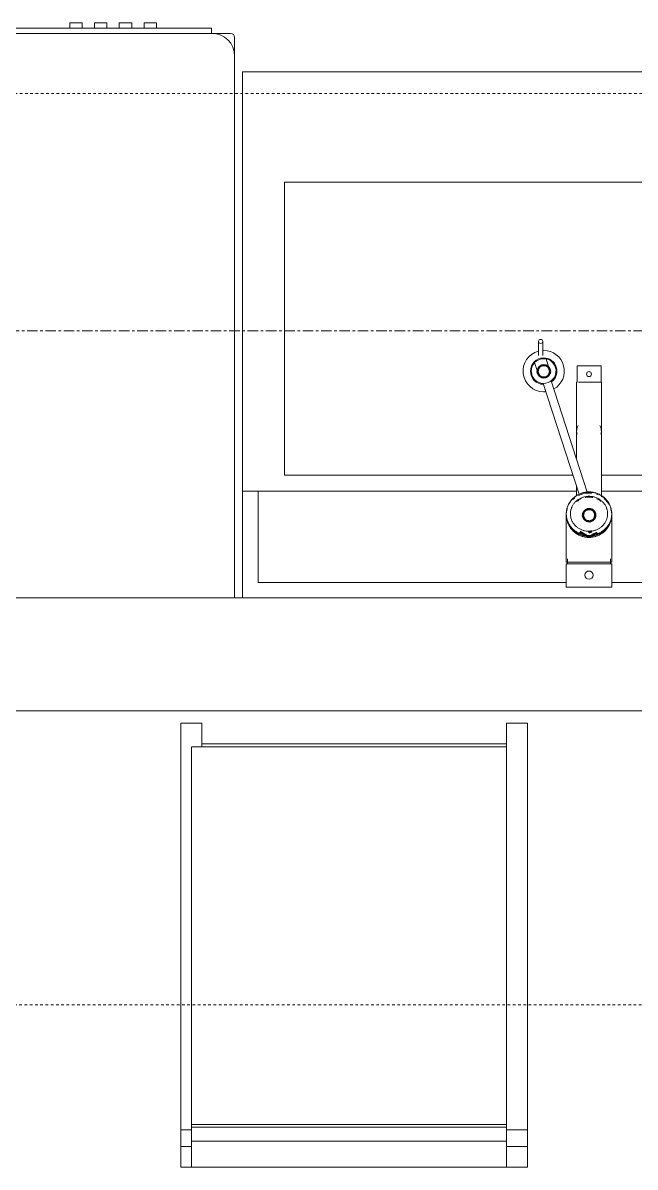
# Model space of a CAD drawing. Header units: inches. Extents: x -4217 to -1814, y 9706 to 12425.
# Drawn here: x -2998.8 to -2969.6, y 11495.4 to 11549.8 of the extents above; entities that cross this region are included whole.
import ezdxf

# ---------------------------------------------------------------- set-up
doc = ezdxf.new("R2010")
doc.units = ezdxf.units.IN
doc.header["$MEASUREMENT"] = 0
doc.linetypes.add('Dash', pattern=[0.25, 0.125, -0.125])
doc.linetypes.add('Grid Line 1_2_', pattern=[0.875, 0.5, -0.125, 0.125, -0.125])
for name, color, linetype, lineweight in [('A-GENM-2', 7, 'Continuous', 9), ('A-GENM-3', 250, 'Continuous', 50), ('A-WALL-4', 10, 'Continuous', 13), ('I-FURN-1', 7, 'Continuous', 9), ('P-SANR-FIXT-2', 7, 'Continuous', 9), ('Q-CASE-3', 7, 'Continuous', 9), ('Q-CASE-HDLN-1', 7, 'Dash', 9), ('Q-SPCQ-1', 7, 'Continuous', 9), ('S-GRID-1', 1, 'Grid Line 1_2_', 9)]:
    doc.layers.add(name, color=color, linetype=linetype, lineweight=lineweight)

msp = doc.modelspace()

# ---------------------------------------------------------------- linework, layer by layer
at = {"layer": 'A-GENM-2'}
for p, q in [((-2974.22169, 11534.69124), (-2974.22169, 11534.0261)), ((-2974.02484, 11534.0261), (-2974.02484, 11534.69124)), ((-2973.86688, 11533.85812), (-2973.7335, 11533.43549)), ((-2974.28364, 11533.26187), (-2974.41593, 11533.68102)), ((-2974.23173, 11533.27825), (-2974.28364, 11533.26187)), ((-2972.3946, 11533.53413), (-2972.3946, 11532.74672)), ((-2972.3946, 11533.53413), (-2971.25287, 11533.53413)), ((-2971.25287, 11532.74672), (-2971.25287, 11533.53413)), ((-2971.90481, 11527.51952), (-2973.62521, 11532.81438)), ((-2972.41429, 11532.74672), (-2972.41429, 11529.07929)), ((-2972.41429, 11532.74672), (-2972.39417, 11532.74672)), ((-2972.32055, 11532.74672), (-2972.24132, 11532.74672)), ((-2972.22869, 11532.74672), (-2972.11901, 11532.74672)), ((-2972.10971, 11532.74672), (-2971.97658, 11532.74672)), ((-2971.97682, 11532.74672), (-2972.10917, 11532.74672)), ((-2971.9716, 11532.74672), (-2971.67587, 11532.74672)), ((-2971.67599, 11532.74672), (-2971.97149, 11532.74672)), ((-2971.67089, 11532.74672), (-2971.53776, 11532.74672)), ((-2971.5383, 11532.74672), (-2971.67065, 11532.74672)), ((-2971.52846, 11532.74672), (-2971.41878, 11532.74672)), ((-2971.40615, 11532.74672), (-2971.32692, 11532.74672)), ((-2971.3123, 11532.74672), (-2971.23319, 11532.74672)), ((-2971.23319, 11527.34738), (-2971.23319, 11532.74672)), ((-2973.99897, 11532.69063), (-2972.28578, 11527.41798)), ((-2972.41429, 11531.33945), (-2972.41429, 11530.42231)), ((-2971.23319, 11530.42231), (-2971.23319, 11531.33945)), ((-2972.41429, 11527.81349), (-2972.41429, 11527.34738)), ((-2971.20492, 11527.29195), (-2971.24086, 11527.31474)), ((-2972.90641, 11526.44751), (-2972.90641, 11524.18373)), ((-2970.74106, 11524.18373), (-2970.74106, 11526.44751)), ((-2971.82374, 11525.61531), (-2971.85937, 11525.61598)), ((-2970.74106, 11524.18373), (-2972.90641, 11524.18373)), ((-2972.90641, 11524.10557), (-2972.90641, 11523.00263)), ((-2972.90641, 11524.10557), (-2970.74106, 11524.10557)), ((-2972.84736, 11524.34607), (-2972.84736, 11524.10557)), ((-2970.80011, 11524.10557), (-2970.80011, 11524.34607)), ((-2970.74106, 11523.00263), (-2970.74106, 11524.10557)), ((-2970.74106, 11523.00263), (-2972.90641, 11523.00263))]:
    msp.add_line(p, q, dxfattribs=at)
at = {"layer": 'A-GENM-2', "flags": 128}
for points in [[(-2971.82374, 11527.51795), (-2971.86682, 11527.51713), (-2971.90983, 11527.51469), (-2971.95271, 11527.51062), (-2971.99539, 11527.50494), (-2972.0378, 11527.49764), (-2972.07988, 11527.48874), (-2972.12156, 11527.47826), (-2972.16278, 11527.4662), (-2972.20346, 11527.45259), (-2972.24356, 11527.43745), (-2972.28299, 11527.4208), (-2972.32171, 11527.40266), (-2972.35965, 11527.38307), (-2972.39675, 11527.36204), (-2972.43295, 11527.33962), (-2972.46819, 11527.31583), (-2972.50241, 11527.29071), (-2972.53557, 11527.26431), (-2972.5676, 11527.23665), (-2972.59845, 11527.20779), (-2972.62808, 11527.17777), (-2972.65644, 11527.14663), (-2972.68347, 11527.11442), (-2972.70913, 11527.0812), (-2972.73338, 11527.04701), (-2972.75618, 11527.01191), (-2972.77749, 11526.97596), (-2972.79727, 11526.9392), (-2972.8155, 11526.90171), (-2972.83213, 11526.86354), (-2972.84714, 11526.82476), (-2972.8605, 11526.78542), (-2972.8722, 11526.74559), (-2972.8822, 11526.70534), (-2972.89049, 11526.66473), (-2972.89707, 11526.62383), (-2972.90191, 11526.58271), (-2972.905, 11526.54143), (-2972.90635, 11526.50007), (-2972.90641, 11526.48889)], [(-2972.50452, 11527.28937), (-2972.53764, 11527.26148), (-2972.56962, 11527.23228), (-2972.6004, 11527.20182), (-2972.62994, 11527.17016), (-2972.6582, 11527.13734), (-2972.68512, 11527.10342), (-2972.71066, 11527.06845), (-2972.73478, 11527.03249), (-2972.75744, 11526.99559), (-2972.77861, 11526.95781), (-2972.79825, 11526.91922)], [(-2972.50452, 11527.28937), (-2972.53764, 11527.26148), (-2972.56962, 11527.23228), (-2972.6004, 11527.20182), (-2972.62994, 11527.17016), (-2972.6582, 11527.13734), (-2972.68512, 11527.10342), (-2972.71066, 11527.06845), (-2972.73478, 11527.03249), (-2972.75744, 11526.99559), (-2972.77861, 11526.95781), (-2972.79825, 11526.91922)], [(-2972.50452, 11527.28937), (-2972.53764, 11527.26148), (-2972.56962, 11527.23228), (-2972.6004, 11527.20182), (-2972.62994, 11527.17016), (-2972.6582, 11527.13734), (-2972.68512, 11527.10342), (-2972.71066, 11527.06845), (-2972.73478, 11527.03249), (-2972.75744, 11526.99559), (-2972.77861, 11526.95781), (-2972.79825, 11526.91922)], [(-2972.50452, 11527.28937), (-2972.53764, 11527.26148), (-2972.56962, 11527.23228), (-2972.6004, 11527.20182), (-2972.62994, 11527.17016), (-2972.6582, 11527.13734), (-2972.68512, 11527.10342), (-2972.71066, 11527.06845), (-2972.73478, 11527.03249), (-2972.75744, 11526.99559), (-2972.77861, 11526.95781), (-2972.79825, 11526.91922)], [(-2972.50452, 11527.28937), (-2972.53764, 11527.26148), (-2972.56962, 11527.23228), (-2972.6004, 11527.20182), (-2972.62994, 11527.17016), (-2972.6582, 11527.13734), (-2972.68512, 11527.10342), (-2972.71066, 11527.06845), (-2972.73478, 11527.03249), (-2972.75744, 11526.99559), (-2972.77861, 11526.95781), (-2972.79825, 11526.91922)], [(-2972.50452, 11527.28937), (-2972.53764, 11527.26148), (-2972.56962, 11527.23228), (-2972.6004, 11527.20182), (-2972.62994, 11527.17016), (-2972.6582, 11527.13734), (-2972.68512, 11527.10342), (-2972.71066, 11527.06845), (-2972.73478, 11527.03249), (-2972.75744, 11526.99559), (-2972.77861, 11526.95781), (-2972.79825, 11526.91922)], [(-2972.70956, 11526.48889), (-2972.70886, 11526.52195), (-2972.70677, 11526.55495), (-2972.70328, 11526.58785), (-2972.69839, 11526.6206), (-2972.69213, 11526.65315), (-2972.68449, 11526.68545), (-2972.67549, 11526.71744), (-2972.66514, 11526.74908), (-2972.65345, 11526.78033), (-2972.64044, 11526.81112), (-2972.62613, 11526.84142), (-2972.61054, 11526.87117), (-2972.5937, 11526.90032), (-2972.57562, 11526.92884), (-2972.55633, 11526.95667), (-2972.53587, 11526.98377), (-2972.51426, 11527.01009), (-2972.49154, 11527.0356), (-2972.46774, 11527.06025), (-2972.4429, 11527.08399), (-2972.41705, 11527.10679), (-2972.39024, 11527.12862), (-2972.36251, 11527.14943), (-2972.3339, 11527.16919), (-2972.30445, 11527.18786), (-2972.27422, 11527.20541), (-2972.24325, 11527.22182), (-2972.2116, 11527.23706), (-2972.17931, 11527.25109), (-2972.14643, 11527.2639), (-2972.11302, 11527.27545), (-2972.07914, 11527.28574), (-2972.04483, 11527.29475), (-2972.01016, 11527.30245), (-2971.97519, 11527.30884), (-2971.93996, 11527.3139), (-2971.90454, 11527.31763), (-2971.86899, 11527.32001), (-2971.83336, 11527.32105), (-2971.82374, 11527.3211)], [(-2971.82374, 11527.53019), (-2971.86703, 11527.52932), (-2971.91026, 11527.52673), (-2971.95335, 11527.5224), (-2971.99623, 11527.51636), (-2972.03883, 11527.50861), (-2972.08109, 11527.49916), (-2972.12294, 11527.48803), (-2972.16431, 11527.47523), (-2972.20514, 11527.46079), (-2972.24535, 11527.44472), (-2972.28489, 11527.42707), (-2972.32369, 11527.40784), (-2972.3617, 11527.38708), (-2972.39884, 11527.36482), (-2972.43506, 11527.34108), (-2972.47031, 11527.31592)], [(-2971.82374, 11527.53019), (-2971.86703, 11527.52932), (-2971.91026, 11527.52673), (-2971.95335, 11527.5224), (-2971.99623, 11527.51636), (-2972.03883, 11527.50861), (-2972.08109, 11527.49916), (-2972.12294, 11527.48803), (-2972.16431, 11527.47523), (-2972.20514, 11527.46079), (-2972.24535, 11527.44472), (-2972.28489, 11527.42707), (-2972.32369, 11527.40784), (-2972.3617, 11527.38708), (-2972.39884, 11527.36482), (-2972.43506, 11527.34108)], [(-2971.82374, 11527.53019), (-2971.86703, 11527.52932), (-2971.91026, 11527.52673), (-2971.95335, 11527.5224), (-2971.99623, 11527.51636), (-2972.03883, 11527.50861), (-2972.08109, 11527.49916), (-2972.12294, 11527.48803), (-2972.16431, 11527.47523), (-2972.20514, 11527.46079), (-2972.24535, 11527.44472), (-2972.28489, 11527.42707), (-2972.32369, 11527.40784), (-2972.3617, 11527.38708), (-2972.39884, 11527.36482), (-2972.43506, 11527.34108)], [(-2971.82374, 11527.53019), (-2971.86703, 11527.52932), (-2971.91026, 11527.52673), (-2971.95335, 11527.5224), (-2971.99623, 11527.51636), (-2972.03883, 11527.50861), (-2972.08109, 11527.49916), (-2972.12294, 11527.48803), (-2972.16431, 11527.47523), (-2972.20514, 11527.46079), (-2972.24535, 11527.44472), (-2972.28489, 11527.42707), (-2972.32369, 11527.40784), (-2972.3617, 11527.38708), (-2972.39884, 11527.36482), (-2972.43506, 11527.34108)], [(-2971.82374, 11527.53019), (-2971.86703, 11527.52932), (-2971.91026, 11527.52673), (-2971.95335, 11527.5224), (-2971.99623, 11527.51636), (-2972.03883, 11527.50861), (-2972.08109, 11527.49916), (-2972.12294, 11527.48803), (-2972.16431, 11527.47523), (-2972.20514, 11527.46079), (-2972.24535, 11527.44472), (-2972.28489, 11527.42707), (-2972.32369, 11527.40784), (-2972.3617, 11527.38708), (-2972.39884, 11527.36482), (-2972.43506, 11527.34108)], [(-2971.82374, 11527.53019), (-2971.86703, 11527.52932), (-2971.91026, 11527.52673), (-2971.95335, 11527.5224), (-2971.99623, 11527.51636), (-2972.03883, 11527.50861), (-2972.08109, 11527.49916), (-2972.12294, 11527.48803), (-2972.16431, 11527.47523), (-2972.20514, 11527.46079), (-2972.24535, 11527.44472), (-2972.28489, 11527.42707), (-2972.32369, 11527.40784), (-2972.3617, 11527.38708), (-2972.39884, 11527.36482), (-2972.43506, 11527.34108)], [(-2972.07988, 11527.44736), (-2972.12156, 11527.43688), (-2972.16278, 11527.42482), (-2972.20346, 11527.41121), (-2972.24356, 11527.39607), (-2972.28299, 11527.37942), (-2972.32171, 11527.36128)], [(-2971.82374, 11527.47657), (-2971.86682, 11527.47575), (-2971.90983, 11527.47331), (-2971.95271, 11527.46924), (-2971.99539, 11527.46355), (-2972.0378, 11527.45626)], [(-2972.01016, 11527.26107), (-2971.97519, 11527.26746), (-2971.93996, 11527.27252), (-2971.90454, 11527.27624), (-2971.86899, 11527.27863), (-2971.83336, 11527.27967), (-2971.82374, 11527.27972)], [(-2970.83926, 11526.89806), (-2970.85807, 11526.93707), (-2970.87842, 11526.9753), (-2970.90028, 11527.01268), (-2970.92362, 11527.04916), (-2970.9484, 11527.08467), (-2970.97458, 11527.11916), (-2971.00211, 11527.15258), (-2971.03097, 11527.18488), (-2971.06109, 11527.21599), (-2971.09243, 11527.24587), (-2971.12494, 11527.27448), (-2971.15857, 11527.30176), (-2971.19326, 11527.32768), (-2971.22896, 11527.35219), (-2971.26562, 11527.37525), (-2971.30316, 11527.39682), (-2971.34154, 11527.41688), (-2971.38069, 11527.43539), (-2971.42055, 11527.45232), (-2971.46105, 11527.46763), (-2971.50214, 11527.48132), (-2971.54374, 11527.49336), (-2971.58578, 11527.50372), (-2971.62821, 11527.51239), (-2971.67095, 11527.51935), (-2971.71393, 11527.52461), (-2971.75709, 11527.52814), (-2971.80036, 11527.52994), (-2971.82374, 11527.53019)], [(-2971.19326, 11527.32768), (-2971.22896, 11527.35219), (-2971.26562, 11527.37525), (-2971.30316, 11527.39682), (-2971.34154, 11527.41688), (-2971.38069, 11527.43539), (-2971.42055, 11527.45232), (-2971.46105, 11527.46763), (-2971.50214, 11527.48132), (-2971.54374, 11527.49336), (-2971.58578, 11527.50372), (-2971.62821, 11527.51239), (-2971.67095, 11527.51935), (-2971.71393, 11527.52461), (-2971.75709, 11527.52814), (-2971.80036, 11527.52994), (-2971.82374, 11527.53019)], [(-2971.19326, 11527.32768), (-2971.22896, 11527.35219), (-2971.26562, 11527.37525), (-2971.30316, 11527.39682), (-2971.34154, 11527.41688), (-2971.38069, 11527.43539), (-2971.42055, 11527.45232), (-2971.46105, 11527.46763), (-2971.50214, 11527.48132), (-2971.54374, 11527.49336), (-2971.58578, 11527.50372), (-2971.62821, 11527.51239), (-2971.67095, 11527.51935), (-2971.71393, 11527.52461), (-2971.75709, 11527.52814), (-2971.80036, 11527.52994), (-2971.82374, 11527.53019)], [(-2971.19326, 11527.32768), (-2971.22896, 11527.35219), (-2971.26562, 11527.37525), (-2971.30316, 11527.39682), (-2971.34154, 11527.41688), (-2971.38069, 11527.43539), (-2971.42055, 11527.45232), (-2971.46105, 11527.46763), (-2971.50214, 11527.48132), (-2971.54374, 11527.49336), (-2971.58578, 11527.50372), (-2971.62821, 11527.51239), (-2971.67095, 11527.51935), (-2971.71393, 11527.52461), (-2971.75709, 11527.52814), (-2971.80036, 11527.52994), (-2971.82374, 11527.53019)], [(-2971.19326, 11527.32768), (-2971.22896, 11527.35219), (-2971.26562, 11527.37525), (-2971.30316, 11527.39682), (-2971.34154, 11527.41688), (-2971.38069, 11527.43539), (-2971.42055, 11527.45232), (-2971.46105, 11527.46763), (-2971.50214, 11527.48132), (-2971.54374, 11527.49336), (-2971.58578, 11527.50372), (-2971.62821, 11527.51239), (-2971.67095, 11527.51935), (-2971.71393, 11527.52461), (-2971.75709, 11527.52814), (-2971.80036, 11527.52994), (-2971.82374, 11527.53019)], [(-2971.19326, 11527.32768), (-2971.22896, 11527.35219), (-2971.26562, 11527.37525), (-2971.30316, 11527.39682), (-2971.34154, 11527.41688), (-2971.38069, 11527.43539), (-2971.42055, 11527.45232), (-2971.46105, 11527.46763), (-2971.50214, 11527.48132), (-2971.54374, 11527.49336), (-2971.58578, 11527.50372), (-2971.62821, 11527.51239), (-2971.67095, 11527.51935), (-2971.71393, 11527.52461), (-2971.75709, 11527.52814), (-2971.80036, 11527.52994), (-2971.82374, 11527.53019)], [(-2970.74106, 11526.48889), (-2970.74193, 11526.53027), (-2970.74456, 11526.57158), (-2970.74893, 11526.61275), (-2970.75503, 11526.65372), (-2970.76287, 11526.69441), (-2970.77241, 11526.73477), (-2970.78365, 11526.77472), (-2970.79656, 11526.81419), (-2970.81113, 11526.85313), (-2970.82733, 11526.89148), (-2970.84513, 11526.92916), (-2970.86449, 11526.96611), (-2970.88539, 11527.00229), (-2970.90779, 11527.03762), (-2970.93166, 11527.07206), (-2970.95694, 11527.10555), (-2970.98361, 11527.13804), (-2971.01161, 11527.16947), (-2971.0409, 11527.1998), (-2971.07143, 11527.22898), (-2971.10315, 11527.25697), (-2971.13601, 11527.28371), (-2971.16995, 11527.30918), (-2971.20492, 11527.33333), (-2971.24086, 11527.35613), (-2971.27772, 11527.37753), (-2971.31544, 11527.39752), (-2971.35396, 11527.41605), (-2971.3932, 11527.43311), (-2971.43313, 11527.44866), (-2971.47366, 11527.46268), (-2971.51474, 11527.47516), (-2971.5563, 11527.48607), (-2971.59828, 11527.49539), (-2971.6406, 11527.50312), (-2971.68322, 11527.50925), (-2971.72605, 11527.51375), (-2971.76904, 11527.51663), (-2971.81211, 11527.51789), (-2971.82374, 11527.51795)], [(-2971.68322, 11527.46786), (-2971.72605, 11527.47237), (-2971.76904, 11527.47525), (-2971.81211, 11527.47651), (-2971.82374, 11527.47657)], [(-2971.82374, 11527.3211), (-2971.7881, 11527.32042), (-2971.75252, 11527.3184), (-2971.71706, 11527.31504), (-2971.68177, 11527.31034), (-2971.64672, 11527.30431), (-2971.61197, 11527.29696), (-2971.57756, 11527.2883), (-2971.54355, 11527.27836), (-2971.51001, 11527.26714), (-2971.47699, 11527.25467), (-2971.44453, 11527.24096), (-2971.4127, 11527.22605), (-2971.38154, 11527.20996), (-2971.35111, 11527.19271), (-2971.32144, 11527.17433), (-2971.2926, 11527.15487), (-2971.26463, 11527.13434), (-2971.23757, 11527.11278), (-2971.21145, 11527.09024), (-2971.18634, 11527.06675), (-2971.16225, 11527.04234), (-2971.13923, 11527.01706), (-2971.11732, 11526.99095), (-2971.09655, 11526.96406), (-2971.07694, 11526.93642), (-2971.05854, 11526.90808), (-2971.04135, 11526.8791), (-2971.02542, 11526.8495), (-2971.01077, 11526.81935), (-2970.99741, 11526.78869), (-2970.98536, 11526.75756), (-2970.97464, 11526.72602), (-2970.96528, 11526.69411), (-2970.95727, 11526.66189), (-2970.95063, 11526.62941), (-2970.94538, 11526.59671), (-2970.94151, 11526.56384), (-2970.93904, 11526.53086), (-2970.93796, 11526.49782), (-2970.93791, 11526.48889)], [(-2971.82374, 11527.27972), (-2971.7881, 11527.27904), (-2971.75252, 11527.27702), (-2971.71706, 11527.27366), (-2971.68177, 11527.26896), (-2971.64672, 11527.26292)], [(-2971.3932, 11527.39172), (-2971.43313, 11527.40728), (-2971.47366, 11527.4213)], [(-2970.83926, 11526.89806), (-2970.85807, 11526.93707), (-2970.87842, 11526.9753), (-2970.90028, 11527.01268), (-2970.92362, 11527.04916), (-2970.9484, 11527.08467), (-2970.97458, 11527.11916), (-2971.00211, 11527.15258), (-2971.03097, 11527.18488), (-2971.06109, 11527.21599), (-2971.09243, 11527.24587), (-2971.12494, 11527.27448), (-2971.15857, 11527.30176)], [(-2970.83926, 11526.89806), (-2970.85807, 11526.93707), (-2970.87842, 11526.9753), (-2970.90028, 11527.01268), (-2970.92362, 11527.04916), (-2970.9484, 11527.08467), (-2970.97458, 11527.11916), (-2971.00211, 11527.15258), (-2971.03097, 11527.18488), (-2971.06109, 11527.21599), (-2971.09243, 11527.24587), (-2971.12494, 11527.27448), (-2971.15857, 11527.30176)], [(-2970.83926, 11526.89806), (-2970.85807, 11526.93707), (-2970.87842, 11526.9753), (-2970.90028, 11527.01268), (-2970.92362, 11527.04916), (-2970.9484, 11527.08467), (-2970.97458, 11527.11916), (-2971.00211, 11527.15258), (-2971.03097, 11527.18488), (-2971.06109, 11527.21599), (-2971.09243, 11527.24587), (-2971.12494, 11527.27448), (-2971.15857, 11527.30176)], [(-2970.83926, 11526.89806), (-2970.85807, 11526.93707), (-2970.87842, 11526.9753), (-2970.90028, 11527.01268), (-2970.92362, 11527.04916), (-2970.9484, 11527.08467), (-2970.97458, 11527.11916), (-2971.00211, 11527.15258), (-2971.03097, 11527.18488), (-2971.06109, 11527.21599), (-2971.09243, 11527.24587), (-2971.12494, 11527.27448), (-2971.15857, 11527.30176)], [(-2970.83926, 11526.89806), (-2970.85807, 11526.93707), (-2970.87842, 11526.9753), (-2970.90028, 11527.01268), (-2970.92362, 11527.04916), (-2970.9484, 11527.08467), (-2970.97458, 11527.11916), (-2971.00211, 11527.15258), (-2971.03097, 11527.18488), (-2971.06109, 11527.21599), (-2971.09243, 11527.24587), (-2971.12494, 11527.27448), (-2971.15857, 11527.30176)], [(-2972.8605, 11526.74404), (-2972.8722, 11526.70421), (-2972.8822, 11526.66396), (-2972.89049, 11526.62335), (-2972.89707, 11526.58245), (-2972.90191, 11526.54133), (-2972.905, 11526.50005), (-2972.90635, 11526.45868), (-2972.90641, 11526.44751)], [(-2972.86096, 11526.75793), (-2972.87254, 11526.71621), (-2972.88245, 11526.67405), (-2972.89066, 11526.63153), (-2972.89717, 11526.58872), (-2972.90195, 11526.54568), (-2972.90502, 11526.50248), (-2972.90635, 11526.4592), (-2972.90595, 11526.4159), (-2972.90382, 11526.37265), (-2972.89996, 11526.32951), (-2972.89439, 11526.28657), (-2972.88709, 11526.24389), (-2972.8781, 11526.20153), (-2972.86742, 11526.15956)], [(-2972.86096, 11526.75793), (-2972.87254, 11526.71621), (-2972.88245, 11526.67405), (-2972.89066, 11526.63153), (-2972.89717, 11526.58872), (-2972.90195, 11526.54568), (-2972.90502, 11526.50248), (-2972.90635, 11526.4592), (-2972.90595, 11526.4159), (-2972.90382, 11526.37265), (-2972.89996, 11526.32951), (-2972.89439, 11526.28657), (-2972.88709, 11526.24389), (-2972.8781, 11526.20153), (-2972.86742, 11526.15956)], [(-2972.86096, 11526.75793), (-2972.87254, 11526.71621), (-2972.88245, 11526.67405), (-2972.89066, 11526.63153), (-2972.89717, 11526.58872), (-2972.90195, 11526.54568), (-2972.90502, 11526.50248), (-2972.90635, 11526.4592), (-2972.90595, 11526.4159), (-2972.90382, 11526.37265), (-2972.89996, 11526.32951), (-2972.89439, 11526.28657), (-2972.88709, 11526.24389), (-2972.8781, 11526.20153), (-2972.86742, 11526.15956)], [(-2972.86096, 11526.75793), (-2972.87254, 11526.71621), (-2972.88245, 11526.67405), (-2972.89066, 11526.63153), (-2972.89717, 11526.58872), (-2972.90195, 11526.54568), (-2972.90502, 11526.50248), (-2972.90635, 11526.4592), (-2972.90595, 11526.4159), (-2972.90382, 11526.37265), (-2972.89996, 11526.32951), (-2972.89439, 11526.28657), (-2972.88709, 11526.24389), (-2972.8781, 11526.20153), (-2972.86742, 11526.15956)], [(-2972.86096, 11526.75793), (-2972.87254, 11526.71621), (-2972.88245, 11526.67405), (-2972.89066, 11526.63153), (-2972.89717, 11526.58872), (-2972.90195, 11526.54568), (-2972.90502, 11526.50248), (-2972.90635, 11526.4592), (-2972.90595, 11526.4159), (-2972.90382, 11526.37265), (-2972.89996, 11526.32951), (-2972.89439, 11526.28657), (-2972.88709, 11526.24389), (-2972.8781, 11526.20153), (-2972.86742, 11526.15956)], [(-2972.86096, 11526.75793), (-2972.87254, 11526.71621), (-2972.88245, 11526.67405), (-2972.89066, 11526.63153), (-2972.89717, 11526.58872), (-2972.90195, 11526.54568), (-2972.90502, 11526.50248), (-2972.90635, 11526.4592), (-2972.90595, 11526.4159), (-2972.90382, 11526.37265), (-2972.89996, 11526.32951), (-2972.89439, 11526.28657), (-2972.88709, 11526.24389), (-2972.8781, 11526.20153), (-2972.86742, 11526.15956)], [(-2972.66514, 11526.7077), (-2972.65345, 11526.73894), (-2972.64044, 11526.76974)], [(-2972.50368, 11527.24832), (-2972.53557, 11527.22293), (-2972.5676, 11527.19527), (-2972.59845, 11527.16641)], [(-2972.41705, 11527.06541), (-2972.39024, 11527.08724), (-2972.36251, 11527.10805), (-2972.3339, 11527.1278), (-2972.30445, 11527.14648), (-2972.27422, 11527.16403), (-2972.24325, 11527.18044), (-2972.2116, 11527.19567), (-2972.17931, 11527.20971)], [(-2971.44453, 11527.19958), (-2971.4127, 11527.18467), (-2971.38154, 11527.16857), (-2971.35111, 11527.15133), (-2971.32144, 11527.13295), (-2971.2926, 11527.11348), (-2971.26463, 11527.09295), (-2971.23757, 11527.0714)], [(-2970.88539, 11526.96091), (-2970.90779, 11526.99624), (-2970.93166, 11527.03068), (-2970.95694, 11527.06417), (-2970.98361, 11527.09666), (-2971.01161, 11527.12809), (-2971.0409, 11527.15842), (-2971.07143, 11527.1876), (-2971.10315, 11527.21558)], [(-2971.01077, 11526.77797), (-2970.99741, 11526.7473), (-2970.98536, 11526.71618)], [(-2970.74106, 11526.44751), (-2970.74193, 11526.48889), (-2970.74456, 11526.5302), (-2970.74893, 11526.57137), (-2970.75503, 11526.61234), (-2970.76287, 11526.65303), (-2970.77241, 11526.69339), (-2970.78365, 11526.73333), (-2970.79656, 11526.77281)], [(-2970.77493, 11526.17882), (-2970.76503, 11526.22097), (-2970.75681, 11526.26349), (-2970.75031, 11526.30631), (-2970.74552, 11526.34934), (-2970.74246, 11526.39254), (-2970.74112, 11526.43582), (-2970.74152, 11526.47913), (-2970.74365, 11526.52238), (-2970.74751, 11526.56551), (-2970.75309, 11526.60845), (-2970.76038, 11526.65114), (-2970.76937, 11526.6935), (-2970.78005, 11526.73547), (-2970.7924, 11526.77697)], [(-2970.77493, 11526.17882), (-2970.76503, 11526.22097), (-2970.75681, 11526.26349), (-2970.75031, 11526.30631), (-2970.74552, 11526.34934), (-2970.74246, 11526.39254), (-2970.74112, 11526.43582), (-2970.74152, 11526.47913), (-2970.74365, 11526.52238), (-2970.74751, 11526.56551), (-2970.75309, 11526.60845), (-2970.76038, 11526.65114), (-2970.76937, 11526.6935), (-2970.78005, 11526.73547), (-2970.7924, 11526.77697)], [(-2970.77493, 11526.17882), (-2970.76503, 11526.22097), (-2970.75681, 11526.26349), (-2970.75031, 11526.30631), (-2970.74552, 11526.34934), (-2970.74246, 11526.39254), (-2970.74112, 11526.43582), (-2970.74152, 11526.47913), (-2970.74365, 11526.52238), (-2970.74751, 11526.56551), (-2970.75309, 11526.60845), (-2970.76038, 11526.65114), (-2970.76937, 11526.6935), (-2970.78005, 11526.73547), (-2970.7924, 11526.77697)], [(-2970.77493, 11526.17882), (-2970.76503, 11526.22097), (-2970.75681, 11526.26349), (-2970.75031, 11526.30631), (-2970.74552, 11526.34934), (-2970.74246, 11526.39254), (-2970.74112, 11526.43582), (-2970.74152, 11526.47913), (-2970.74365, 11526.52238), (-2970.74751, 11526.56551), (-2970.75309, 11526.60845), (-2970.76038, 11526.65114), (-2970.76937, 11526.6935), (-2970.78005, 11526.73547), (-2970.7924, 11526.77697)], [(-2970.77493, 11526.17882), (-2970.76503, 11526.22097), (-2970.75681, 11526.26349), (-2970.75031, 11526.30631), (-2970.74552, 11526.34934), (-2970.74246, 11526.39254), (-2970.74112, 11526.43582), (-2970.74152, 11526.47913), (-2970.74365, 11526.52238), (-2970.74751, 11526.56551), (-2970.75309, 11526.60845), (-2970.76038, 11526.65114), (-2970.76937, 11526.6935), (-2970.78005, 11526.73547), (-2970.7924, 11526.77697)], [(-2970.77493, 11526.17882), (-2970.76503, 11526.22097), (-2970.75681, 11526.26349), (-2970.75031, 11526.30631), (-2970.74552, 11526.34934), (-2970.74246, 11526.39254), (-2970.74112, 11526.43582), (-2970.74152, 11526.47913), (-2970.74365, 11526.52238), (-2970.74751, 11526.56551), (-2970.75309, 11526.60845), (-2970.76038, 11526.65114), (-2970.76937, 11526.6935), (-2970.78005, 11526.73547), (-2970.7924, 11526.77697)], [(-2972.90641, 11526.48889), (-2972.90554, 11526.44752), (-2972.90291, 11526.40621), (-2972.89855, 11526.36504), (-2972.89244, 11526.32407), (-2972.88461, 11526.28337), (-2972.87506, 11526.24302), (-2972.86382, 11526.20307), (-2972.85091, 11526.1636), (-2972.83634, 11526.12465), (-2972.82014, 11526.08631), (-2972.80235, 11526.04863), (-2972.78298, 11526.01168), (-2972.76208, 11525.9755), (-2972.73968, 11525.94017), (-2972.71582, 11525.90573), (-2972.69053, 11525.87224), (-2972.66386, 11525.83975), (-2972.63586, 11525.80832), (-2972.60657, 11525.77799), (-2972.57604, 11525.74881), (-2972.54432, 11525.72082), (-2972.51147, 11525.69408), (-2972.47753, 11525.66861), (-2972.44255, 11525.64446), (-2972.40661, 11525.62166), (-2972.36975, 11525.60026), (-2972.33203, 11525.58027), (-2972.29352, 11525.56174), (-2972.25427, 11525.54468), (-2972.21435, 11525.52913), (-2972.17381, 11525.51511), (-2972.13274, 11525.50263), (-2972.09118, 11525.49172), (-2972.0492, 11525.4824), (-2972.00687, 11525.47466), (-2971.96426, 11525.46854), (-2971.92142, 11525.46404), (-2971.87844, 11525.46115), (-2971.83537, 11525.4599), (-2971.82374, 11525.45984)], [(-2972.90641, 11526.44751), (-2972.90554, 11526.40613), (-2972.90291, 11526.36483), (-2972.89855, 11526.32365), (-2972.89244, 11526.28269), (-2972.88461, 11526.24199), (-2972.87506, 11526.20164), (-2972.86382, 11526.16169), (-2972.85091, 11526.12221), (-2972.83634, 11526.08327), (-2972.82014, 11526.04493), (-2972.80235, 11526.00725), (-2972.78298, 11525.97029), (-2972.76208, 11525.93412), (-2972.73968, 11525.89878), (-2972.71582, 11525.86434), (-2972.69053, 11525.83085), (-2972.66386, 11525.79837), (-2972.63586, 11525.76693), (-2972.60657, 11525.7366), (-2972.57604, 11525.70742), (-2972.54432, 11525.67944), (-2972.51147, 11525.65269), (-2972.47753, 11525.62723), (-2972.44255, 11525.60308), (-2972.40661, 11525.58028), (-2972.36975, 11525.55888), (-2972.33203, 11525.53889), (-2972.29352, 11525.52036), (-2972.25427, 11525.5033), (-2972.21435, 11525.48775), (-2972.17381, 11525.47372), (-2972.13274, 11525.46125), (-2972.09118, 11525.45034), (-2972.0492, 11525.44101), (-2972.00687, 11525.43328), (-2971.96426, 11525.42716), (-2971.92142, 11525.42265), (-2971.87844, 11525.41977), (-2971.83537, 11525.41852), (-2971.82374, 11525.41846)], [(-2971.82374, 11525.65669), (-2971.85937, 11525.65737), (-2971.89495, 11525.65939), (-2971.93041, 11525.66275), (-2971.9657, 11525.66745), (-2972.00075, 11525.67348), (-2972.03551, 11525.68083), (-2972.06992, 11525.68949), (-2972.10392, 11525.69943), (-2972.13746, 11525.71065), (-2972.17049, 11525.72312), (-2972.20294, 11525.73683), (-2972.23478, 11525.75174), (-2972.26593, 11525.76783), (-2972.29637, 11525.78508), (-2972.32603, 11525.80346), (-2972.35487, 11525.82292), (-2972.38284, 11525.84345), (-2972.40991, 11525.86501), (-2972.43602, 11525.88755), (-2972.46114, 11525.91104), (-2972.48522, 11525.93545), (-2972.50824, 11525.96073), (-2972.53015, 11525.98684), (-2972.55093, 11526.01373), (-2972.57053, 11526.04137), (-2972.58894, 11526.0697), (-2972.60612, 11526.09869), (-2972.62205, 11526.12829), (-2972.63671, 11526.15844), (-2972.65007, 11526.1891), (-2972.66211, 11526.22023), (-2972.67283, 11526.25177), (-2972.6822, 11526.28368), (-2972.6902, 11526.3159), (-2972.69684, 11526.34838), (-2972.7021, 11526.38108), (-2972.70596, 11526.41395), (-2972.70844, 11526.44693), (-2972.70951, 11526.47997), (-2972.70956, 11526.48889)], [(-2971.82374, 11525.45984), (-2971.78066, 11525.46066), (-2971.73764, 11525.4631), (-2971.69476, 11525.46717), (-2971.65208, 11525.47285), (-2971.60967, 11525.48015), (-2971.56759, 11525.48905), (-2971.52591, 11525.49953), (-2971.48469, 11525.51159), (-2971.44401, 11525.52519), (-2971.40392, 11525.54034), (-2971.36448, 11525.55699), (-2971.32576, 11525.57513), (-2971.28782, 11525.59472), (-2971.25073, 11525.61575), (-2971.21453, 11525.63817), (-2971.17929, 11525.66196), (-2971.14506, 11525.68707), (-2971.11191, 11525.71348), (-2971.07988, 11525.74113), (-2971.04902, 11525.77), (-2971.01939, 11525.80002), (-2970.99104, 11525.83116), (-2970.96401, 11525.86337), (-2970.93834, 11525.89659), (-2970.91409, 11525.93078), (-2970.89129, 11525.96588), (-2970.86998, 11526.00183), (-2970.8502, 11526.03858), (-2970.83198, 11526.07608), (-2970.81535, 11526.11424), (-2970.80033, 11526.15303), (-2970.78697, 11526.19237), (-2970.77528, 11526.23219), (-2970.76527, 11526.27245), (-2970.75698, 11526.31306), (-2970.75041, 11526.35396), (-2970.74557, 11526.39508), (-2970.74247, 11526.43636), (-2970.74112, 11526.47772), (-2970.74106, 11526.48889)], [(-2970.93791, 11526.48889), (-2970.93861, 11526.45584), (-2970.94071, 11526.42284), (-2970.9442, 11526.38994), (-2970.94908, 11526.35719), (-2970.95534, 11526.32464), (-2970.96298, 11526.29234), (-2970.97198, 11526.26035), (-2970.98234, 11526.2287), (-2970.99402, 11526.19746), (-2971.00703, 11526.16667), (-2971.02134, 11526.13637), (-2971.03693, 11526.10662), (-2971.05378, 11526.07747), (-2971.07185, 11526.04895), (-2971.09114, 11526.02112), (-2971.1116, 11525.99402), (-2971.13321, 11525.96769), (-2971.15593, 11525.94219), (-2971.17973, 11525.91754), (-2971.20457, 11525.8938), (-2971.23042, 11525.87099), (-2971.25723, 11525.84917), (-2971.28497, 11525.82836), (-2971.31358, 11525.8086), (-2971.34302, 11525.78993), (-2971.37325, 11525.77238), (-2971.40422, 11525.75597), (-2971.43588, 11525.74073), (-2971.46817, 11525.7267), (-2971.50104, 11525.71389), (-2971.53445, 11525.70233), (-2971.56834, 11525.69204), (-2971.60264, 11525.68304), (-2971.63731, 11525.67534), (-2971.67229, 11525.66895), (-2971.70752, 11525.66389), (-2971.74293, 11525.66016), (-2971.77849, 11525.65778), (-2971.81412, 11525.65674), (-2971.82374, 11525.65669)], [(-2971.82374, 11525.41846), (-2971.78066, 11525.41927), (-2971.73764, 11525.42172), (-2971.69476, 11525.42578), (-2971.65208, 11525.43147), (-2971.60967, 11525.43877), (-2971.56759, 11525.44767), (-2971.52591, 11525.45815), (-2971.48469, 11525.4702), (-2971.44401, 11525.48381), (-2971.40392, 11525.49895), (-2971.36448, 11525.51561), (-2971.32576, 11525.53374), (-2971.28782, 11525.55334), (-2971.25073, 11525.57437), (-2971.21453, 11525.59679), (-2971.17929, 11525.62058), (-2971.14506, 11525.64569), (-2971.11191, 11525.6721), (-2971.07988, 11525.69975), (-2971.04902, 11525.72861), (-2971.01939, 11525.75864), (-2970.99104, 11525.78978), (-2970.96401, 11525.82198), (-2970.93834, 11525.85521), (-2970.91409, 11525.8894), (-2970.89129, 11525.9245), (-2970.86998, 11525.96045), (-2970.8502, 11525.9972), (-2970.83198, 11526.03469), (-2970.81535, 11526.07286), (-2970.80033, 11526.11165), (-2970.78697, 11526.15099), (-2970.77528, 11526.19081), (-2970.76527, 11526.23106), (-2970.75698, 11526.27167), (-2970.75041, 11526.31257), (-2970.74557, 11526.3537), (-2970.74247, 11526.39498), (-2970.74112, 11526.43634), (-2970.74106, 11526.44751)], [(-2972.85507, 11526.11805), (-2972.84107, 11526.07707), (-2972.82544, 11526.03669), (-2972.80821, 11525.99696), (-2972.78941, 11525.95795), (-2972.76906, 11525.91973), (-2972.7472, 11525.88235), (-2972.72386, 11525.84587), (-2972.69908, 11525.81036), (-2972.6729, 11525.77586), (-2972.64536, 11525.74244), (-2972.61651, 11525.71015), (-2972.58639, 11525.67904), (-2972.55505, 11525.64915), (-2972.52253, 11525.62055), (-2972.48891, 11525.59326), (-2972.45421, 11525.56735), (-2972.41851, 11525.54284), (-2972.38186, 11525.51978), (-2972.34431, 11525.4982), (-2972.30593, 11525.47814), (-2972.26678, 11525.45964), (-2972.22692, 11525.44271), (-2972.18642, 11525.42739), (-2972.14534, 11525.4137), (-2972.10374, 11525.40167), (-2972.06169, 11525.39131), (-2972.01926, 11525.38264), (-2971.97652, 11525.37567), (-2971.93354, 11525.37042), (-2971.89038, 11525.36689), (-2971.84711, 11525.36509), (-2971.82374, 11525.36484)], [(-2972.82544, 11526.03669), (-2972.80821, 11525.99696), (-2972.78941, 11525.95795), (-2972.76906, 11525.91973), (-2972.7472, 11525.88235), (-2972.72386, 11525.84587), (-2972.69908, 11525.81036), (-2972.6729, 11525.77586), (-2972.64536, 11525.74244), (-2972.61651, 11525.71015), (-2972.58639, 11525.67904), (-2972.55505, 11525.64915), (-2972.52253, 11525.62055), (-2972.48891, 11525.59326)], [(-2972.82544, 11526.03669), (-2972.80821, 11525.99696), (-2972.78941, 11525.95795), (-2972.76906, 11525.91973), (-2972.7472, 11525.88235), (-2972.72386, 11525.84587), (-2972.69908, 11525.81036), (-2972.6729, 11525.77586), (-2972.64536, 11525.74244), (-2972.61651, 11525.71015), (-2972.58639, 11525.67904), (-2972.55505, 11525.64915), (-2972.52253, 11525.62055), (-2972.48891, 11525.59326)], [(-2972.82544, 11526.03669), (-2972.80821, 11525.99696), (-2972.78941, 11525.95795), (-2972.76906, 11525.91973), (-2972.7472, 11525.88235), (-2972.72386, 11525.84587), (-2972.69908, 11525.81036), (-2972.6729, 11525.77586), (-2972.64536, 11525.74244), (-2972.61651, 11525.71015), (-2972.58639, 11525.67904), (-2972.55505, 11525.64915), (-2972.52253, 11525.62055), (-2972.48891, 11525.59326)], [(-2972.82544, 11526.03669), (-2972.80821, 11525.99696), (-2972.78941, 11525.95795), (-2972.76906, 11525.91973), (-2972.7472, 11525.88235), (-2972.72386, 11525.84587), (-2972.69908, 11525.81036), (-2972.6729, 11525.77586), (-2972.64536, 11525.74244), (-2972.61651, 11525.71015), (-2972.58639, 11525.67904), (-2972.55505, 11525.64915), (-2972.52253, 11525.62055), (-2972.48891, 11525.59326)], [(-2972.82544, 11526.03669), (-2972.80821, 11525.99696), (-2972.78941, 11525.95795), (-2972.76906, 11525.91973), (-2972.7472, 11525.88235), (-2972.72386, 11525.84587), (-2972.69908, 11525.81036), (-2972.6729, 11525.77586), (-2972.64536, 11525.74244), (-2972.61651, 11525.71015), (-2972.58639, 11525.67904), (-2972.55505, 11525.64915), (-2972.52253, 11525.62055), (-2972.48891, 11525.59326)], [(-2971.82374, 11525.36484), (-2971.78044, 11525.3657), (-2971.73721, 11525.3683), (-2971.69413, 11525.37262), (-2971.65125, 11525.37866), (-2971.60864, 11525.38642), (-2971.56638, 11525.39587), (-2971.52453, 11525.407), (-2971.48316, 11525.4198), (-2971.44234, 11525.43424), (-2971.40212, 11525.4503), (-2971.36258, 11525.46796), (-2971.32378, 11525.48718), (-2971.28578, 11525.50794), (-2971.24863, 11525.53021), (-2971.21241, 11525.55394), (-2971.17717, 11525.5791), (-2971.14296, 11525.60565), (-2971.10984, 11525.63355), (-2971.07786, 11525.66275), (-2971.04707, 11525.6932), (-2971.01753, 11525.72487), (-2970.98928, 11525.75768), (-2970.96236, 11525.7916), (-2970.93682, 11525.82658), (-2970.9127, 11525.86254), (-2970.89003, 11525.89944), (-2970.86886, 11525.93722), (-2970.84922, 11525.97581), (-2970.83113, 11526.01516), (-2970.81464, 11526.0552), (-2970.79976, 11526.09586), (-2970.78651, 11526.13709)], [(-2971.17717, 11525.5791), (-2971.14296, 11525.60565), (-2971.10984, 11525.63355), (-2971.07786, 11525.66275), (-2971.04707, 11525.6932), (-2971.01753, 11525.72487), (-2970.98928, 11525.75768), (-2970.96236, 11525.7916), (-2970.93682, 11525.82658), (-2970.9127, 11525.86254), (-2970.89003, 11525.89944), (-2970.86886, 11525.93722), (-2970.84922, 11525.97581), (-2970.83113, 11526.01516), (-2970.81464, 11526.0552)], [(-2971.17717, 11525.5791), (-2971.14296, 11525.60565), (-2971.10984, 11525.63355), (-2971.07786, 11525.66275), (-2971.04707, 11525.6932), (-2971.01753, 11525.72487), (-2970.98928, 11525.75768), (-2970.96236, 11525.7916), (-2970.93682, 11525.82658), (-2970.9127, 11525.86254), (-2970.89003, 11525.89944), (-2970.86886, 11525.93722), (-2970.84922, 11525.97581), (-2970.83113, 11526.01516), (-2970.81464, 11526.0552)], [(-2971.17717, 11525.5791), (-2971.14296, 11525.60565), (-2971.10984, 11525.63355), (-2971.07786, 11525.66275), (-2971.04707, 11525.6932), (-2971.01753, 11525.72487), (-2970.98928, 11525.75768), (-2970.96236, 11525.7916), (-2970.93682, 11525.82658), (-2970.9127, 11525.86254), (-2970.89003, 11525.89944), (-2970.86886, 11525.93722), (-2970.84922, 11525.97581), (-2970.83113, 11526.01516), (-2970.81464, 11526.0552)], [(-2971.17717, 11525.5791), (-2971.14296, 11525.60565), (-2971.10984, 11525.63355), (-2971.07786, 11525.66275), (-2971.04707, 11525.6932), (-2971.01753, 11525.72487), (-2970.98928, 11525.75768), (-2970.96236, 11525.7916), (-2970.93682, 11525.82658), (-2970.9127, 11525.86254), (-2970.89003, 11525.89944), (-2970.86886, 11525.93722), (-2970.84922, 11525.97581), (-2970.83113, 11526.01516), (-2970.81464, 11526.0552)], [(-2971.17717, 11525.5791), (-2971.14296, 11525.60565), (-2971.10984, 11525.63355), (-2971.07786, 11525.66275), (-2971.04707, 11525.6932), (-2971.01753, 11525.72487), (-2970.98928, 11525.75768), (-2970.96236, 11525.7916), (-2970.93682, 11525.82658), (-2970.9127, 11525.86254), (-2970.89003, 11525.89944), (-2970.86886, 11525.93722), (-2970.84922, 11525.97581), (-2970.83113, 11526.01516), (-2970.81464, 11526.0552)], [(-2972.45421, 11525.56735), (-2972.41851, 11525.54284), (-2972.38186, 11525.51978), (-2972.34431, 11525.4982), (-2972.30593, 11525.47814), (-2972.26678, 11525.45964), (-2972.22692, 11525.44271), (-2972.18642, 11525.42739), (-2972.14534, 11525.4137), (-2972.10374, 11525.40167), (-2972.06169, 11525.39131), (-2972.01926, 11525.38264), (-2971.97652, 11525.37567), (-2971.93354, 11525.37042), (-2971.89038, 11525.36689), (-2971.84711, 11525.36509), (-2971.82374, 11525.36484)], [(-2972.45421, 11525.56735), (-2972.41851, 11525.54284), (-2972.38186, 11525.51978), (-2972.34431, 11525.4982), (-2972.30593, 11525.47814), (-2972.26678, 11525.45964), (-2972.22692, 11525.44271), (-2972.18642, 11525.42739), (-2972.14534, 11525.4137), (-2972.10374, 11525.40167), (-2972.06169, 11525.39131), (-2972.01926, 11525.38264), (-2971.97652, 11525.37567), (-2971.93354, 11525.37042), (-2971.89038, 11525.36689), (-2971.84711, 11525.36509), (-2971.82374, 11525.36484)], [(-2972.45421, 11525.56735), (-2972.41851, 11525.54284), (-2972.38186, 11525.51978), (-2972.34431, 11525.4982), (-2972.30593, 11525.47814), (-2972.26678, 11525.45964), (-2972.22692, 11525.44271), (-2972.18642, 11525.42739), (-2972.14534, 11525.4137), (-2972.10374, 11525.40167), (-2972.06169, 11525.39131), (-2972.01926, 11525.38264), (-2971.97652, 11525.37567), (-2971.93354, 11525.37042), (-2971.89038, 11525.36689), (-2971.84711, 11525.36509), (-2971.82374, 11525.36484)], [(-2972.45421, 11525.56735), (-2972.41851, 11525.54284), (-2972.38186, 11525.51978), (-2972.34431, 11525.4982), (-2972.30593, 11525.47814), (-2972.26678, 11525.45964), (-2972.22692, 11525.44271), (-2972.18642, 11525.42739), (-2972.14534, 11525.4137), (-2972.10374, 11525.40167), (-2972.06169, 11525.39131), (-2972.01926, 11525.38264), (-2971.97652, 11525.37567), (-2971.93354, 11525.37042), (-2971.89038, 11525.36689), (-2971.84711, 11525.36509), (-2971.82374, 11525.36484)], [(-2972.45421, 11525.56735), (-2972.41851, 11525.54284), (-2972.38186, 11525.51978), (-2972.34431, 11525.4982), (-2972.30593, 11525.47814), (-2972.26678, 11525.45964), (-2972.22692, 11525.44271), (-2972.18642, 11525.42739), (-2972.14534, 11525.4137), (-2972.10374, 11525.40167), (-2972.06169, 11525.39131), (-2972.01926, 11525.38264), (-2971.97652, 11525.37567), (-2971.93354, 11525.37042), (-2971.89038, 11525.36689), (-2971.84711, 11525.36509), (-2971.82374, 11525.36484)], [(-2971.74293, 11525.61878), (-2971.77849, 11525.6164), (-2971.81412, 11525.61536), (-2971.82374, 11525.61531)], [(-2971.82374, 11525.36484), (-2971.78044, 11525.3657), (-2971.73721, 11525.3683), (-2971.69413, 11525.37262), (-2971.65125, 11525.37866), (-2971.60864, 11525.38642), (-2971.56638, 11525.39587), (-2971.52453, 11525.407), (-2971.48316, 11525.4198), (-2971.44234, 11525.43424), (-2971.40212, 11525.4503), (-2971.36258, 11525.46796), (-2971.32378, 11525.48718), (-2971.28578, 11525.50794), (-2971.24863, 11525.53021), (-2971.21241, 11525.55394)], [(-2971.82374, 11525.36484), (-2971.78044, 11525.3657), (-2971.73721, 11525.3683), (-2971.69413, 11525.37262), (-2971.65125, 11525.37866), (-2971.60864, 11525.38642), (-2971.56638, 11525.39587), (-2971.52453, 11525.407), (-2971.48316, 11525.4198), (-2971.44234, 11525.43424), (-2971.40212, 11525.4503), (-2971.36258, 11525.46796), (-2971.32378, 11525.48718), (-2971.28578, 11525.50794), (-2971.24863, 11525.53021), (-2971.21241, 11525.55394)], [(-2971.82374, 11525.36484), (-2971.78044, 11525.3657), (-2971.73721, 11525.3683), (-2971.69413, 11525.37262), (-2971.65125, 11525.37866), (-2971.60864, 11525.38642), (-2971.56638, 11525.39587), (-2971.52453, 11525.407), (-2971.48316, 11525.4198), (-2971.44234, 11525.43424), (-2971.40212, 11525.4503), (-2971.36258, 11525.46796), (-2971.32378, 11525.48718), (-2971.28578, 11525.50794), (-2971.24863, 11525.53021), (-2971.21241, 11525.55394)], [(-2971.82374, 11525.36484), (-2971.78044, 11525.3657), (-2971.73721, 11525.3683), (-2971.69413, 11525.37262), (-2971.65125, 11525.37866), (-2971.60864, 11525.38642), (-2971.56638, 11525.39587), (-2971.52453, 11525.407), (-2971.48316, 11525.4198), (-2971.44234, 11525.43424), (-2971.40212, 11525.4503), (-2971.36258, 11525.46796), (-2971.32378, 11525.48718), (-2971.28578, 11525.50794), (-2971.24863, 11525.53021), (-2971.21241, 11525.55394)], [(-2971.82374, 11525.36484), (-2971.78044, 11525.3657), (-2971.73721, 11525.3683), (-2971.69413, 11525.37262), (-2971.65125, 11525.37866), (-2971.60864, 11525.38642), (-2971.56638, 11525.39587), (-2971.52453, 11525.407), (-2971.48316, 11525.4198), (-2971.44234, 11525.43424), (-2971.40212, 11525.4503), (-2971.36258, 11525.46796), (-2971.32378, 11525.48718), (-2971.28578, 11525.50794), (-2971.24863, 11525.53021), (-2971.21241, 11525.55394)]]:
    msp.add_lwpolyline(points, dxfattribs=at)
at = {"layer": 'A-GENM-2'}
for centre, radius, start, end in [((-2973.98321, 11533.27914), 0.98425, 105, 270), ((-2973.98321, 11533.27914), 0.62992, 90, 270), ((-2973.98321, 11533.27914), 0.59055, 90, 137.116535), ((-2973.98321, 11533.27914), 0.98425, 90, 93.62456), ((-2973.98321, 11533.27914), 0.98425, 300, 90), ((-2973.98321, 11533.27914), 0.62992, 305.726222, 90), ((-2973.98321, 11533.27914), 0.59055, 78.639706, 90), ((-2973.98321, 11533.27914), 0.59055, 270, 78.639706), ((-2973.98321, 11533.27914), 0.59055, 137.116535, 270), ((-2971.82374, 11533.13695), 0.11811, 90, 270), ((-2971.82374, 11533.13695), 0.11811, 270, 90), ((-2973.98321, 11533.27914), 0.98425, 270, 276.870895), ((-2971.82374, 11526.44751), 1.08268, 127.58894, 156.362497), ((-2971.82374, 11526.44751), 1.08268, 90, 124.155919), ((-2971.82374, 11526.44751), 1.08268, 55.336685, 90), ((-2971.82374, 11526.44751), 1.08268, 24.556362, 52.41106), ((-2971.82374, 11526.44751), 1.08268, 165, 195), ((-2971.82374, 11526.44751), 1.08268, 345, 15), ((-2971.82374, 11526.44751), 1.08268, 199.354751, 232.41106), ((-2971.82374, 11526.44751), 1.08268, 307.58894, 340.847578), ((-2971.82374, 11526.44751), 1.08268, 235.844081, 270), ((-2971.82374, 11526.44751), 1.08268, 270, 305.185775), ((-2971.82374, 11523.56908), 0.19685, 90, 270), ((-2971.82374, 11523.56908), 0.19685, 270, 90)]:
    msp.add_arc(centre, radius, start, end, dxfattribs=at)
for centre, major_axis, ratio, start_param, end_param in [((-2974.12327, 11534.69124), (0.09843, 0), 0.98480775, 1.57079633, 4.71238898), ((-2974.12327, 11534.69124), (0.09843, 0), 0.98480775, 4.71238898, 7.85398163), ((-2971.82374, 11530.42231), (0.59055, 0), 0.90630779, 2.61799388, 3.40339204), ((-2971.82374, 11530.42231), (0.59055, 0), 0.90630779, 6.02138592, 6.80678408)]:
    msp.add_ellipse(centre, major_axis=major_axis, ratio=ratio, start_param=start_param, end_param=end_param, dxfattribs=at)
at = {"layer": 'A-GENM-3'}
for centre, start, end in [((-2973.97602, 11533.26705), 90, 270), ((-2973.97602, 11533.26705), 270, 90), ((-2971.81618, 11526.42358), 125.031882, 305.031882), ((-2971.81618, 11526.42358), 305.031882, 125.031882)]:
    msp.add_arc(centre, 0.29528, start, end, dxfattribs=at)
for points in [[(-2971.68283, 11525.65185), (-2971.72628, 11525.6394), (-2971.77324, 11525.62552), (-2971.82374, 11525.61021)], [(-2972.25368, 11525.62378), (-2972.17525, 11525.57449), (-2972.05576, 11525.50859), (-2971.89521, 11525.42605)], [(-2971.89521, 11525.42605), (-2971.88331, 11525.42518), (-2971.85951, 11525.42393), (-2971.83566, 11525.42369), (-2971.82374, 11525.42382)], [(-2971.82374, 11525.42382), (-2971.81181, 11525.42369), (-2971.78797, 11525.42393), (-2971.76416, 11525.42518), (-2971.75226, 11525.42605)], [(-2971.75226, 11525.42605), (-2971.62186, 11525.49309), (-2971.51855, 11525.54915), (-2971.44232, 11525.59425)]]:
    msp.add_open_spline(points, degree=3, dxfattribs=at)
at = {"layer": 'A-WALL-4'}
for p, q in [((-3027.92374, 11522.4894), (-2931.94874, 11522.4894)), ((-2920.57374, 11517.1144), (-3027.92374, 11517.1144))]:
    msp.add_line(p, q, dxfattribs=at)
at = {"layer": 'I-FURN-1'}
for p, q in [((-2991.25387, 11514.61407), (-2991.25387, 11516.53282)), ((-2990.25387, 11516.53282), (-2991.25387, 11516.53282)), ((-2990.25387, 11516.53282), (-2990.25387, 11515.53533)), ((-2975.75387, 11515.53533), (-2975.75387, 11516.53282)), ((-2974.75387, 11516.53282), (-2975.75387, 11516.53282)), ((-2974.75387, 11516.53282), (-2974.75387, 11514.61407)), ((-2975.75387, 11515.39889), (-2990.75387, 11515.39889)), ((-2990.75387, 11515.28631), (-2990.75387, 11515.38627)), ((-2990.25387, 11515.53533), (-2975.75387, 11515.53533)), ((-2990.25387, 11515.53533), (-2990.25387, 11515.45662)), ((-2990.25387, 11515.45662), (-2990.25387, 11515.38294)), ((-2975.75387, 11515.45662), (-2975.75387, 11515.53533)), ((-2975.75387, 11515.38627), (-2975.75387, 11515.45662)), ((-2975.75387, 11515.38627), (-2975.75387, 11515.28631)), ((-2990.75387, 11513.03364), (-2990.75387, 11515.28631)), ((-2975.75387, 11515.28631), (-2975.75387, 11513.03364)), ((-2991.25387, 11513.11783), (-2991.25387, 11514.61407)), ((-2974.75387, 11514.61407), (-2974.75387, 11513.11783)), ((-2991.25387, 11497.18011), (-2991.25387, 11513.11783)), ((-2974.75387, 11513.11783), (-2974.75387, 11497.18011)), ((-2990.75387, 11497.43434), (-2990.75387, 11513.03364)), ((-2975.75387, 11513.03364), (-2975.75387, 11497.43434)), ((-2990.75387, 11497.3058), (-2990.75387, 11497.43434)), ((-2975.75387, 11497.43434), (-2990.75387, 11497.43434)), ((-2975.75387, 11497.43434), (-2975.75387, 11497.3058)), ((-2990.75387, 11497.18011), (-2991.25387, 11497.18011)), ((-2991.25387, 11497.18011), (-2991.25387, 11496.38472)), ((-2990.75387, 11496.64096), (-2990.75387, 11497.3058)), ((-2975.75387, 11497.3058), (-2990.75387, 11497.3058)), ((-2975.75387, 11497.3058), (-2975.75387, 11496.64096)), ((-2974.75387, 11497.18011), (-2975.75387, 11497.18011)), ((-2974.75387, 11496.38472), (-2974.75387, 11497.18011)), ((-2991.25387, 11496.38472), (-2991.25387, 11495.39991)), ((-2990.75387, 11496.38472), (-2991.25387, 11496.38472)), ((-2990.75387, 11495.39991), (-2990.75387, 11496.64096)), ((-2990.75387, 11496.64096), (-2975.75387, 11496.64096)), ((-2975.75387, 11496.64096), (-2975.75387, 11495.39991)), ((-2974.75387, 11496.38472), (-2975.75387, 11496.38472)), ((-2974.75387, 11495.39991), (-2974.75387, 11496.38472)), ((-2991.25387, 11495.39991), (-2990.75387, 11495.39991)), ((-2990.75387, 11495.39991), (-2975.75387, 11495.39991)), ((-2975.75387, 11495.39991), (-2974.75387, 11495.39991))]:
    msp.add_line(p, q, dxfattribs=at)
at = {"layer": 'P-SANR-FIXT-2'}
for p, q in [((-2955.32374, 11547.52125), (-2988.32374, 11547.52125)), ((-2988.32374, 11547.52125), (-2988.32374, 11527.56543)), ((-2986.32374, 11528.31869), (-2986.32374, 11542.2745)), ((-2986.32374, 11542.2745), (-2957.32374, 11542.2745)), ((-2972.57139, 11528.31869), (-2986.32374, 11528.31869)), ((-2957.32374, 11528.31869), (-2971.23916, 11528.31869)), ((-2988.32374, 11527.56543), (-2972.4272, 11527.56543)), ((-2971.23676, 11527.56543), (-2955.32374, 11527.56543))]:
    msp.add_line(p, q, dxfattribs=at)
at = {"layer": 'Q-CASE-3'}
for p, q in [((-2988.32374, 11527.56543), (-2988.32374, 11522.4894)), ((-2988.32374, 11527.56543), (-2988.32374, 11522.4894)), ((-2987.57374, 11527.56543), (-2987.57374, 11523.2233)), ((-2987.57374, 11523.2233), (-2972.90641, 11523.2233)), ((-2970.74106, 11523.2233), (-2956.07374, 11523.2233))]:
    msp.add_line(p, q, dxfattribs=at)
at = {"layer": 'Q-CASE-HDLN-1'}
for p, q in [((-3027.92374, 11546.4894), (-2920.57374, 11546.4894)), ((-2920.57374, 11503.1144), (-3027.92374, 11503.1144))]:
    msp.add_line(p, q, dxfattribs=at)
at = {"layer": 'Q-SPCQ-1'}
for p, q in [((-3011.60579, 11549.5983), (-2989.79167, 11549.5983)), ((-2996.5487, 11549.8483), (-2995.95815, 11549.8483)), ((-2996.5487, 11549.8483), (-2996.5487, 11549.5983)), ((-2995.95815, 11549.5983), (-2995.95815, 11549.8483)), ((-2995.3676, 11549.8483), (-2994.77705, 11549.8483)), ((-2995.3676, 11549.8483), (-2995.3676, 11549.5983)), ((-2994.77705, 11549.5983), (-2994.77705, 11549.8483)), ((-2994.1865, 11549.8483), (-2993.59595, 11549.8483)), ((-2994.1865, 11549.8483), (-2994.1865, 11549.5983)), ((-2993.59595, 11549.5983), (-2993.59595, 11549.8483)), ((-2993.00539, 11549.8483), (-2992.41484, 11549.8483)), ((-2993.00539, 11549.8483), (-2993.00539, 11549.5983)), ((-2992.41484, 11549.5983), (-2992.41484, 11549.8483)), ((-2989.79167, 11549.5983), (-2989.79167, 11549.34812)), ((-2989.77059, 11549.3483), (-3012.50189, 11549.3483)), ((-2988.89559, 11549.3483), (-2989.77059, 11549.3483)), ((-2988.69874, 11548.27645), (-2988.69874, 11549.15145)), ((-2988.69874, 11522.4894), (-2988.69874, 11548.27645))]:
    msp.add_line(p, q, dxfattribs=at)
for centre, radius in [((-2989.77059, 11548.27645), 1.07185), ((-2988.89559, 11549.15145), 0.19685)]:
    msp.add_arc(centre, radius, 0, 90, dxfattribs=at)
at = {"layer": 'S-GRID-1'}
msp.add_line((-1814.20638, 11535.1894), (-4168.71446, 11535.1894), dxfattribs=at)

doc.saveas('drawing.dxf')
